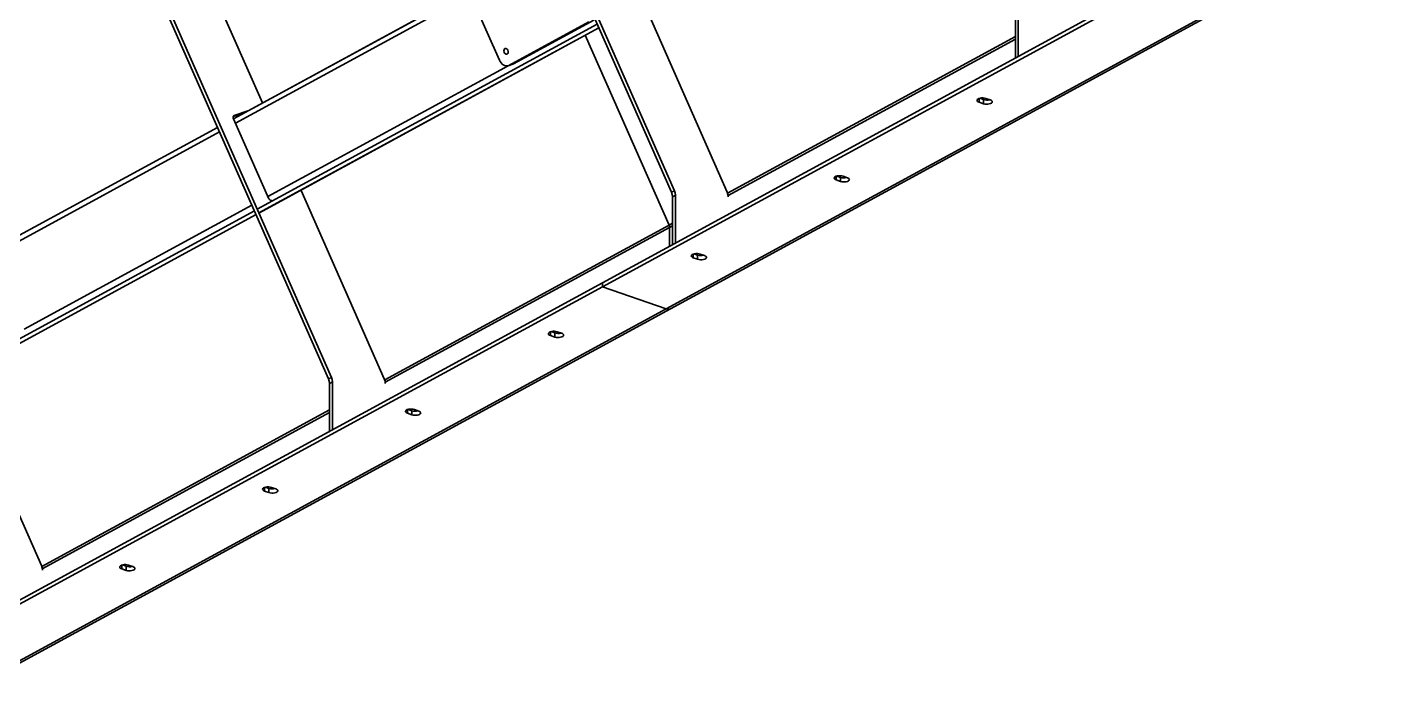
# Model space of a CAD drawing. Header units: millimetres. Extents: x 0 to 599, y 0 to 420.
# Drawn here: x 246.8 to 321, y 287.3 to 324 of the extents above; entities that cross this region are included whole.
import ezdxf

# ---------------------------------------------------------------- set-up
doc = ezdxf.new("R2010")
doc.units = ezdxf.units.MM

msp = doc.modelspace()

# ---------------------------------------------------------------- linework, layer by layer
at = {"color": 1, "lineweight": 35}
for p, q in [((282.051, 314.927), (252.97, 380.851)), ((282.207, 315.012), (253.126, 380.936)), ((263.31, 304.719), (234.229, 370.643)), ((263.466, 304.804), (234.385, 370.728)), ((250.751, 340.095), (259.698, 319.812)), ((278.277, 309.98), (317.32, 331.247)), ((317.32, 331.022), (278.277, 309.755)), ((281.752, 308.544), (320.795, 329.811)), ((321.035, 329.821), (281.991, 308.555)), ((258.113, 318.948), (275.983, 328.682)), ((258.114, 318.946), (275.984, 328.68)), ((258.221, 318.705), (271.202, 325.776)), ((271.237, 325.34), (272.644, 322.149)), ((280.552, 325.231), (285.096, 314.929)), ((273.158, 321.863), (277.531, 324.245)), ((277.798, 324.337), (273.425, 321.956)), ((300.848, 322.274), (300.848, 324.884)), ((301.004, 322.359), (301.004, 324.969)), ((259.41, 313.999), (277.995, 324.122)), ((259.501, 313.793), (278.086, 323.916)), ((259.502, 313.791), (278.087, 323.914)), ((281.919, 313.129), (277.341, 323.508)), ((277.341, 323.508), (281.919, 313.129)), ((272.922, 322.76), (272.898, 322.715)), ((272.959, 322.786), (272.922, 322.76)), ((273.001, 322.789), (272.959, 322.786)), ((273.045, 322.772), (273.001, 322.789)), ((273.084, 322.737), (273.045, 322.772)), ((300.848, 323.439), (285.118, 314.872)), ((300.848, 323.299), (285.148, 314.747)), ((272.644, 322.149), (272.686, 322.07)), ((272.686, 322.07), (272.736, 321.998)), ((272.898, 322.715), (272.892, 322.657)), ((272.892, 322.657), (272.904, 322.595)), ((272.904, 322.595), (272.932, 322.539)), ((272.932, 322.539), (272.973, 322.497)), ((272.973, 322.497), (273.02, 322.476)), ((273.02, 322.476), (273.065, 322.479)), ((273.065, 322.479), (273.105, 322.507)), ((273.114, 322.688), (273.084, 322.737)), ((273.105, 322.507), (273.129, 322.558)), ((273.132, 322.622), (273.114, 322.688)), ((273.129, 322.558), (273.132, 322.622)), ((259.99, 314.694), (273.125, 321.848)), ((272.736, 321.998), (272.794, 321.938)), ((272.794, 321.938), (272.857, 321.889)), ((272.857, 321.889), (272.923, 321.855)), ((272.923, 321.855), (272.99, 321.836)), ((272.99, 321.836), (273.056, 321.833)), ((273.056, 321.833), (273.119, 321.846)), ((273.387, 321.939), (273.119, 321.846)), ((273.119, 321.846), (273.158, 321.863)), ((273.158, 321.863), (273.425, 321.956)), ((273.387, 321.939), (273.346, 321.928)), ((273.425, 321.956), (273.387, 321.939)), ((298.76, 319.989), (298.748, 319.953)), ((298.748, 319.953), (298.756, 319.924)), ((298.756, 319.924), (298.778, 319.896)), ((298.794, 320.023), (298.76, 319.989)), ((298.778, 319.896), (298.813, 319.872)), ((298.848, 320.05), (298.794, 320.023)), ((298.813, 319.872), (298.861, 319.851)), ((298.918, 320.071), (298.848, 320.05)), ((298.861, 319.851), (298.861, 320.055)), ((298.861, 319.851), (299.095, 319.769)), ((299.095, 319.994), (298.893, 320.065)), ((298.998, 320.082), (298.918, 320.071)), ((299.082, 320.083), (298.998, 320.082)), ((299.163, 320.074), (299.082, 320.083)), ((299.174, 319.974), (299.095, 319.994)), ((299.095, 319.769), (299.095, 319.994)), ((299.236, 320.055), (299.163, 320.074)), ((299.263, 319.966), (299.174, 319.974)), ((299.47, 319.973), (299.236, 320.055)), ((299.354, 319.969), (299.263, 319.966)), ((299.438, 319.984), (299.354, 319.969)), ((299.517, 319.953), (299.47, 319.973)), ((299.482, 319.774), (299.536, 319.802)), ((299.553, 319.928), (299.517, 319.953)), ((299.536, 319.802), (299.571, 319.835)), ((299.575, 319.9), (299.553, 319.928)), ((299.571, 319.835), (299.582, 319.871)), ((299.582, 319.871), (299.575, 319.9)), ((258.098, 319), (258.099, 319.048)), ((258.099, 319.048), (258.114, 319.089)), ((258.105, 319.072), (258.744, 319.292)), ((258.114, 319.089), (258.142, 319.115)), ((258.153, 319.12), (258.131, 319.108)), ((258.142, 319.115), (258.153, 319.12)), ((258.901, 319.377), (258.153, 319.12)), ((299.095, 319.769), (299.167, 319.751)), ((299.167, 319.751), (299.248, 319.741)), ((299.248, 319.741), (299.332, 319.742)), ((299.332, 319.742), (299.412, 319.753)), ((299.412, 319.753), (299.482, 319.774)), ((239.373, 308.74), (257.242, 318.474)), ((239.373, 308.738), (257.243, 318.472)), ((258.113, 318.949), (258.098, 319)), ((258.113, 318.949), (260.044, 314.573)), ((244.91, 311.455), (257.35, 318.231)), ((290.951, 315.736), (290.939, 315.7)), ((290.939, 315.7), (290.947, 315.671)), ((290.947, 315.671), (290.969, 315.643)), ((290.986, 315.769), (290.951, 315.736)), ((290.969, 315.643), (291.005, 315.618)), ((291.04, 315.797), (290.986, 315.769)), ((291.005, 315.618), (291.052, 315.597)), ((291.11, 315.817), (291.04, 315.797)), ((291.052, 315.597), (291.052, 315.802)), ((291.052, 315.597), (291.286, 315.516)), ((291.286, 315.741), (291.084, 315.811)), ((291.19, 315.828), (291.11, 315.817)), ((291.273, 315.829), (291.19, 315.828)), ((291.355, 315.82), (291.273, 315.829)), ((291.365, 315.721), (291.286, 315.741)), ((291.286, 315.516), (291.286, 315.741)), ((291.286, 315.516), (291.359, 315.497)), ((291.427, 315.802), (291.355, 315.82)), ((291.359, 315.497), (291.44, 315.488)), ((291.454, 315.712), (291.365, 315.721)), ((291.661, 315.72), (291.427, 315.802)), ((291.44, 315.488), (291.524, 315.489)), ((291.545, 315.716), (291.454, 315.712)), ((291.524, 315.489), (291.604, 315.5)), ((291.629, 315.731), (291.545, 315.716)), ((291.604, 315.5), (291.674, 315.52)), ((291.709, 315.699), (291.661, 315.72)), ((291.674, 315.52), (291.728, 315.548)), ((291.744, 315.675), (291.709, 315.699)), ((291.728, 315.548), (291.762, 315.582)), ((291.766, 315.647), (291.744, 315.675)), ((291.762, 315.582), (291.774, 315.618)), ((291.774, 315.618), (291.766, 315.647)), ((261.684, 314.979), (261.811, 315.023)), ((261.811, 315.023), (266.355, 304.721)), ((282.051, 314.927), (282.207, 315.012)), ((282.092, 314.801), (282.051, 314.927)), ((282.107, 314.676), (282.092, 314.801)), ((282.263, 314.761), (282.107, 314.676)), ((282.107, 312.066), (282.107, 314.676)), ((282.207, 315.012), (282.249, 314.886)), ((282.249, 314.886), (282.263, 314.761)), ((282.263, 312.151), (282.263, 314.761)), ((285.138, 314.803), (285.096, 314.929)), ((285.152, 314.677), (285.138, 314.803)), ((240.67, 303.791), (259.254, 313.914)), ((246.68, 307.444), (259.119, 314.22)), ((260.074, 314.523), (260.044, 314.573)), ((260.116, 314.486), (260.074, 314.523)), ((260.161, 314.468), (260.116, 314.486)), ((260.204, 314.47), (260.161, 314.468)), ((240.76, 303.585), (259.345, 313.708)), ((240.761, 303.583), (259.346, 313.706)), ((281.919, 313.129), (266.378, 304.664)), ((282.107, 313.231), (281.919, 313.129)), ((281.94, 313.066), (281.919, 313.129)), ((281.919, 313.129), (281.94, 313.066)), ((281.947, 313.004), (266.407, 304.539)), ((281.947, 313.004), (281.94, 313.066)), ((281.94, 313.066), (281.947, 313.004)), ((282.107, 313.09), (281.947, 313.004)), ((281.947, 311.979), (281.947, 313.004)), ((281.947, 313.004), (281.947, 311.979)), ((283.143, 311.482), (283.131, 311.446)), ((283.131, 311.446), (283.138, 311.417)), ((283.138, 311.417), (283.16, 311.39)), ((283.177, 311.516), (283.143, 311.482)), ((283.16, 311.39), (283.196, 311.365)), ((283.231, 311.544), (283.177, 311.516)), ((283.196, 311.365), (283.243, 311.344)), ((283.301, 311.564), (283.231, 311.544)), ((283.243, 311.344), (283.243, 311.548)), ((283.243, 311.344), (283.478, 311.262)), ((283.478, 311.487), (283.275, 311.558)), ((283.381, 311.575), (283.301, 311.564)), ((283.465, 311.576), (283.381, 311.575)), ((283.546, 311.567), (283.465, 311.576)), ((283.557, 311.468), (283.478, 311.487)), ((283.478, 311.262), (283.478, 311.487)), ((283.478, 311.262), (283.55, 311.244)), ((283.618, 311.548), (283.546, 311.567)), ((283.55, 311.244), (283.631, 311.235)), ((283.646, 311.459), (283.557, 311.468)), ((283.852, 311.467), (283.618, 311.548)), ((283.631, 311.235), (283.715, 311.236)), ((283.736, 311.463), (283.646, 311.459)), ((283.715, 311.236), (283.795, 311.247)), ((283.821, 311.478), (283.736, 311.463)), ((283.795, 311.247), (283.865, 311.267)), ((283.9, 311.446), (283.852, 311.467)), ((283.865, 311.267), (283.919, 311.295)), ((283.935, 311.421), (283.9, 311.446)), ((283.919, 311.295), (283.953, 311.328)), ((283.958, 311.394), (283.935, 311.421)), ((283.953, 311.328), (283.965, 311.365)), ((283.965, 311.365), (283.958, 311.394)), ((239.234, 288.713), (278.277, 309.98)), ((278.277, 309.755), (239.234, 288.488)), ((278.277, 309.755), (278.277, 309.98)), ((278.277, 309.755), (278.277, 309.98)), ((278.277, 309.755), (281.752, 308.544)), ((278.277, 309.755), (281.752, 308.544)), ((242.708, 287.277), (281.752, 308.544)), ((281.991, 308.555), (242.948, 287.288)), ((281.752, 308.544), (281.816, 308.528)), ((281.752, 308.544), (281.816, 308.528)), ((281.816, 308.528), (281.878, 308.524)), ((281.816, 308.528), (281.878, 308.524)), ((281.878, 308.524), (281.937, 308.533)), ((281.878, 308.524), (281.937, 308.533)), ((281.937, 308.533), (281.991, 308.555)), ((281.937, 308.533), (281.991, 308.555)), ((275.334, 307.229), (275.322, 307.193)), ((275.322, 307.193), (275.33, 307.164)), ((275.368, 307.262), (275.334, 307.229)), ((275.422, 307.29), (275.368, 307.262)), ((275.492, 307.311), (275.422, 307.29)), ((275.435, 307.091), (275.435, 307.295)), ((275.669, 307.234), (275.467, 307.305)), ((275.572, 307.322), (275.492, 307.311)), ((275.656, 307.323), (275.572, 307.322)), ((275.737, 307.314), (275.656, 307.323)), ((275.748, 307.214), (275.669, 307.234)), ((275.669, 307.009), (275.669, 307.234)), ((275.81, 307.295), (275.737, 307.314)), ((275.837, 307.206), (275.748, 307.214)), ((276.044, 307.213), (275.81, 307.295)), ((275.928, 307.209), (275.837, 307.206)), ((276.012, 307.224), (275.928, 307.209)), ((276.091, 307.193), (276.044, 307.213)), ((276.127, 307.168), (276.091, 307.193)), ((275.33, 307.164), (275.352, 307.136)), ((275.352, 307.136), (275.387, 307.111)), ((275.387, 307.111), (275.435, 307.091)), ((275.435, 307.091), (275.669, 307.009)), ((275.669, 307.009), (275.741, 306.99)), ((275.741, 306.99), (275.822, 306.981)), ((275.822, 306.981), (275.906, 306.982)), ((275.906, 306.982), (275.986, 306.993)), ((275.986, 306.993), (276.056, 307.014)), ((276.056, 307.014), (276.11, 307.042)), ((276.11, 307.042), (276.145, 307.075)), ((276.149, 307.14), (276.127, 307.168)), ((276.145, 307.075), (276.156, 307.111)), ((276.156, 307.111), (276.149, 307.14)), ((243.07, 304.815), (247.615, 294.513)), ((263.31, 304.719), (263.466, 304.804)), ((263.352, 304.593), (263.31, 304.719)), ((263.366, 304.468), (263.352, 304.593)), ((263.522, 304.553), (263.366, 304.468)), ((263.366, 301.858), (263.366, 304.468)), ((263.466, 304.804), (263.508, 304.678)), ((263.508, 304.678), (263.522, 304.553)), ((263.522, 301.943), (263.522, 304.553)), ((266.397, 304.595), (266.355, 304.721)), ((266.411, 304.469), (266.397, 304.595)), ((263.366, 303.023), (247.637, 294.456)), ((263.366, 302.882), (247.666, 294.331)), ((267.525, 302.976), (267.513, 302.94)), ((267.513, 302.94), (267.521, 302.91)), ((267.521, 302.91), (267.543, 302.883)), ((267.559, 303.009), (267.525, 302.976)), ((267.543, 302.883), (267.579, 302.858)), ((267.614, 303.037), (267.559, 303.009)), ((267.579, 302.858), (267.626, 302.837)), ((267.683, 303.057), (267.614, 303.037)), ((267.626, 302.837), (267.626, 303.042)), ((267.626, 302.837), (267.86, 302.756)), ((267.86, 302.981), (267.658, 303.051)), ((267.763, 303.068), (267.683, 303.057)), ((267.847, 303.069), (267.763, 303.068)), ((267.929, 303.06), (267.847, 303.069)), ((267.939, 302.961), (267.86, 302.981)), ((267.86, 302.756), (267.86, 302.981)), ((267.86, 302.756), (267.932, 302.737)), ((268.001, 303.042), (267.929, 303.06)), ((267.932, 302.737), (268.014, 302.728)), ((268.028, 302.952), (267.939, 302.961)), ((268.235, 302.96), (268.001, 303.042)), ((268.014, 302.728), (268.098, 302.729)), ((268.119, 302.956), (268.028, 302.952)), ((268.098, 302.729), (268.178, 302.74)), ((268.203, 302.971), (268.119, 302.956)), ((268.178, 302.74), (268.247, 302.76)), ((268.282, 302.939), (268.235, 302.96)), ((268.247, 302.76), (268.302, 302.788)), ((268.318, 302.914), (268.282, 302.939)), ((268.302, 302.788), (268.336, 302.822)), ((268.34, 302.887), (268.318, 302.914)), ((268.336, 302.822), (268.348, 302.858)), ((268.348, 302.858), (268.34, 302.887)), ((259.716, 298.722), (259.705, 298.686)), ((259.705, 298.686), (259.712, 298.657)), ((259.712, 298.657), (259.734, 298.63)), ((259.751, 298.756), (259.716, 298.722)), ((259.734, 298.63), (259.77, 298.605)), ((259.805, 298.784), (259.751, 298.756)), ((259.77, 298.605), (259.817, 298.584)), ((259.875, 298.804), (259.805, 298.784)), ((259.817, 298.584), (259.817, 298.788)), ((259.817, 298.584), (260.052, 298.502)), ((260.052, 298.727), (259.849, 298.798)), ((259.955, 298.815), (259.875, 298.804)), ((260.039, 298.816), (259.955, 298.815)), ((260.12, 298.807), (260.039, 298.816)), ((260.131, 298.708), (260.052, 298.727)), ((260.052, 298.502), (260.052, 298.727)), ((260.052, 298.502), (260.124, 298.484)), ((260.192, 298.788), (260.12, 298.807)), ((260.124, 298.484), (260.205, 298.475)), ((260.22, 298.699), (260.131, 298.708)), ((260.426, 298.707), (260.192, 298.788)), ((260.205, 298.475), (260.289, 298.476)), ((260.31, 298.703), (260.22, 298.699)), ((260.289, 298.476), (260.369, 298.487)), ((260.394, 298.718), (260.31, 298.703)), ((260.369, 298.487), (260.439, 298.507)), ((260.474, 298.686), (260.426, 298.707)), ((260.439, 298.507), (260.493, 298.535)), ((260.509, 298.661), (260.474, 298.686)), ((260.493, 298.535), (260.527, 298.568)), ((260.531, 298.634), (260.509, 298.661)), ((260.527, 298.568), (260.539, 298.604)), ((260.539, 298.604), (260.531, 298.634)), ((252.146, 294.562), (252.066, 294.551)), ((252.23, 294.563), (252.146, 294.562)), ((252.311, 294.554), (252.23, 294.563)), ((247.656, 294.387), (247.615, 294.513)), ((247.67, 294.261), (247.656, 294.387)), ((251.908, 294.469), (251.896, 294.433)), ((251.896, 294.433), (251.904, 294.404)), ((251.904, 294.404), (251.926, 294.376)), ((251.942, 294.502), (251.908, 294.469)), ((251.926, 294.376), (251.961, 294.351)), ((251.996, 294.53), (251.942, 294.502)), ((251.961, 294.351), (252.009, 294.331)), ((252.066, 294.551), (251.996, 294.53)), ((252.009, 294.331), (252.009, 294.535)), ((252.009, 294.331), (252.243, 294.249)), ((252.243, 294.474), (252.041, 294.545)), ((252.322, 294.454), (252.243, 294.474)), ((252.243, 294.249), (252.243, 294.474)), ((252.243, 294.249), (252.315, 294.23)), ((252.383, 294.535), (252.311, 294.554)), ((252.315, 294.23), (252.396, 294.221)), ((252.411, 294.446), (252.322, 294.454)), ((252.618, 294.453), (252.383, 294.535)), ((252.396, 294.221), (252.48, 294.222)), ((252.502, 294.449), (252.411, 294.446)), ((252.48, 294.222), (252.56, 294.233)), ((252.586, 294.464), (252.502, 294.449)), ((252.56, 294.233), (252.63, 294.254)), ((252.665, 294.433), (252.618, 294.453)), ((252.63, 294.254), (252.684, 294.282)), ((252.701, 294.408), (252.665, 294.433)), ((252.684, 294.282), (252.719, 294.315)), ((252.723, 294.38), (252.701, 294.408)), ((252.719, 294.315), (252.73, 294.351)), ((252.73, 294.351), (252.723, 294.38))]:
    msp.add_line(p, q, dxfattribs=at)

doc.saveas('drawing.dxf')
